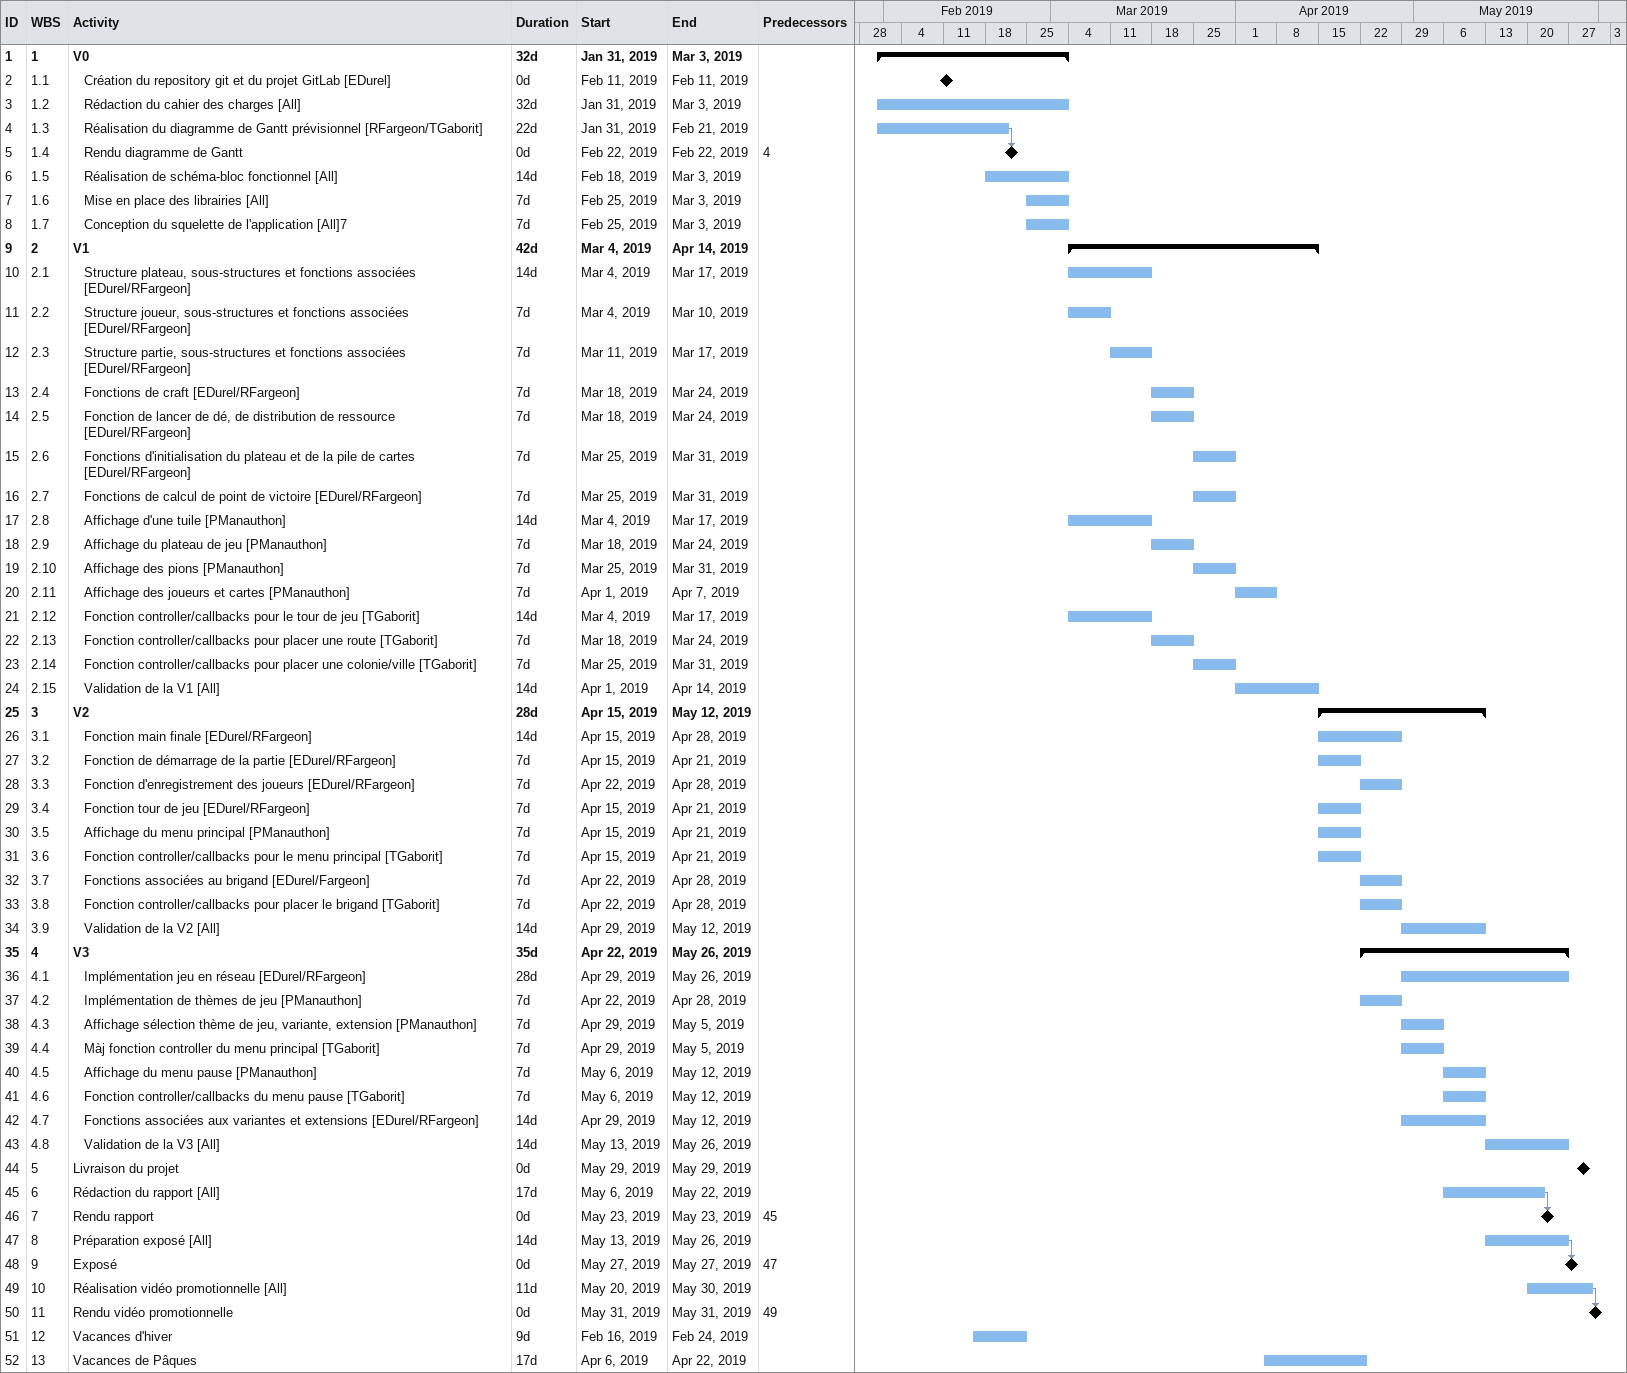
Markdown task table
| ID | WBS | Task | Duration | Start | Finish | Predecessors |
|---|---|---|---|---|---|---|
| 1 | 1 | **V0** | 32d | 2019-01-31 | 2019-03-03 |  |
| 2 | 1.1 | Création du repository git et du projet GitLab [EDurel] | 0d | 2019-02-11 | 2019-02-11 |  |
| 3 | 1.2 | Rédaction du cahier des charges [All] | 32d | 2019-01-31 | 2019-03-03 |  |
| 4 | 1.3 | Réalisation du diagramme de Gantt prévisionnel [RFargeon/TGaborit] | 22d | 2019-01-31 | 2019-02-21 |  |
| 5 | 1.4 | Rendu diagramme de Gantt | 0d | 2019-02-22 | 2019-02-22 | 4 |
| 6 | 1.5 | Réalisation de schéma-bloc fonctionnel [All] | 14d | 2019-02-18 | 2019-03-03 |  |
| 7 | 1.6 | Mise en place des librairies [All] | 7d | 2019-02-25 | 2019-03-03 |  |
| 8 | 1.7 | Conception du squelette de l'application [All]7 | 7d | 2019-02-25 | 2019-03-03 |  |
| 9 | 2 | **V1** | 42d | 2019-03-04 | 2019-04-14 |  |
| 10 | 2.1 | Structure plateau, sous-structures et fonctions associées [EDurel/RFargeon] | 14d | 2019-03-04 | 2019-03-17 |  |
| 11 | 2.2 | Structure joueur, sous-structures et fonctions associées [EDurel/RFargeon] | 7d | 2019-03-04 | 2019-03-10 |  |
| 12 | 2.3 | Structure partie, sous-structures et fonctions associées [EDurel/RFargeon] | 7d | 2019-03-11 | 2019-03-17 |  |
| 13 | 2.4 | Fonctions de craft [EDurel/RFargeon] | 7d | 2019-03-18 | 2019-03-24 |  |
| 14 | 2.5 | Fonction de lancer de dé, de distribution de ressource [EDurel/RFargeon] | 7d | 2019-03-18 | 2019-03-24 |  |
| 15 | 2.6 | Fonctions d'initialisation du plateau et de la pile de cartes [EDurel/RFargeon] | 7d | 2019-03-25 | 2019-03-31 |  |
| 16 | 2.7 | Fonctions de calcul de point de victoire [EDurel/RFargeon] | 7d | 2019-03-25 | 2019-03-31 |  |
| 17 | 2.8 | Affichage d'une tuile [PManauthon] | 14d | 2019-03-04 | 2019-03-17 |  |
| 18 | 2.9 | Affichage du plateau de jeu [PManauthon] | 7d | 2019-03-18 | 2019-03-24 |  |
| 19 | 2.10 | Affichage des pions [PManauthon] | 7d | 2019-03-25 | 2019-03-31 |  |
| 20 | 2.11 | Affichage des joueurs et cartes [PManauthon] | 7d | 2019-04-01 | 2019-04-07 |  |
| 21 | 2.12 | Fonction controller/callbacks pour le tour de jeu [TGaborit] | 14d | 2019-03-04 | 2019-03-17 |  |
| 22 | 2.13 | Fonction controller/callbacks pour placer une route [TGaborit] | 7d | 2019-03-18 | 2019-03-24 |  |
| 23 | 2.14 | Fonction controller/callbacks pour placer une colonie/ville [TGaborit] | 7d | 2019-03-25 | 2019-03-31 |  |
| 24 | 2.15 | Validation de la V1 [All] | 14d | 2019-04-01 | 2019-04-14 |  |
| 25 | 3 | **V2** | 28d | 2019-04-15 | 2019-05-12 |  |
| 26 | 3.1 | Fonction main finale [EDurel/RFargeon] | 14d | 2019-04-15 | 2019-04-28 |  |
| 27 | 3.2 | Fonction de démarrage de la partie [EDurel/RFargeon] | 7d | 2019-04-15 | 2019-04-21 |  |
| 28 | 3.3 | Fonction d'enregistrement des joueurs [EDurel/RFargeon] | 7d | 2019-04-22 | 2019-04-28 |  |
| 29 | 3.4 | Fonction tour de jeu [EDurel/RFargeon] | 7d | 2019-04-15 | 2019-04-21 |  |
| 30 | 3.5 | Affichage du menu principal [PManauthon] | 7d | 2019-04-15 | 2019-04-21 |  |
| 31 | 3.6 | Fonction controller/callbacks pour le menu principal [TGaborit] | 7d | 2019-04-15 | 2019-04-21 |  |
| 32 | 3.7 | Fonctions associées au brigand [EDurel/Fargeon] | 7d | 2019-04-22 | 2019-04-28 |  |
| 33 | 3.8 | Fonction controller/callbacks pour placer le brigand [TGaborit] | 7d | 2019-04-22 | 2019-04-28 |  |
| 34 | 3.9 | Validation de la V2 [All] | 14d | 2019-04-29 | 2019-05-12 |  |
| 35 | 4 | **V3** | 35d | 2019-04-22 | 2019-05-26 |  |
| 36 | 4.1 | Implémentation jeu en réseau [EDurel/RFargeon] | 28d | 2019-04-29 | 2019-05-26 |  |
| 37 | 4.2 | Implémentation de thèmes de jeu [PManauthon] | 7d | 2019-04-22 | 2019-04-28 |  |
| 38 | 4.3 | Affichage sélection thème de jeu, variante, extension [PManauthon] | 7d | 2019-04-29 | 2019-05-05 |  |
| 39 | 4.4 | Màj fonction controller du menu principal [TGaborit] | 7d | 2019-04-29 | 2019-05-05 |  |
| 40 | 4.5 | Affichage du menu pause [PManauthon] | 7d | 2019-05-06 | 2019-05-12 |  |
| 41 | 4.6 | Fonction controller/callbacks du menu pause [TGaborit] | 7d | 2019-05-06 | 2019-05-12 |  |
| 42 | 4.7 | Fonctions associées aux variantes et extensions [EDurel/RFargeon] | 14d | 2019-04-29 | 2019-05-12 |  |
| 43 | 4.8 | Validation de la V3 [All] | 14d | 2019-05-13 | 2019-05-26 |  |
| 44 | 5 | Livraison du projet | 0d | 2019-05-29 | 2019-05-29 |  |
| 45 | 6 | Rédaction du rapport [All] | 17d | 2019-05-06 | 2019-05-22 |  |
| 46 | 7 | Rendu rapport | 0d | 2019-05-23 | 2019-05-23 | 45 |
| 47 | 8 | Préparation exposé [All] | 14d | 2019-05-13 | 2019-05-26 |  |
| 48 | 9 | Exposé | 0d | 2019-05-27 | 2019-05-27 | 47 |
| 49 | 10 | Réalisation vidéo promotionnelle [All] | 11d | 2019-05-20 | 2019-05-30 |  |
| 50 | 11 | Rendu vidéo promotionnelle | 0d | 2019-05-31 | 2019-05-31 | 49 |
| 51 | 12 | Vacances d'hiver | 9d | 2019-02-16 | 2019-02-24 |  |
| 52 | 13 | Vacances de Pâques | 17d | 2019-04-06 | 2019-04-22 |  |
